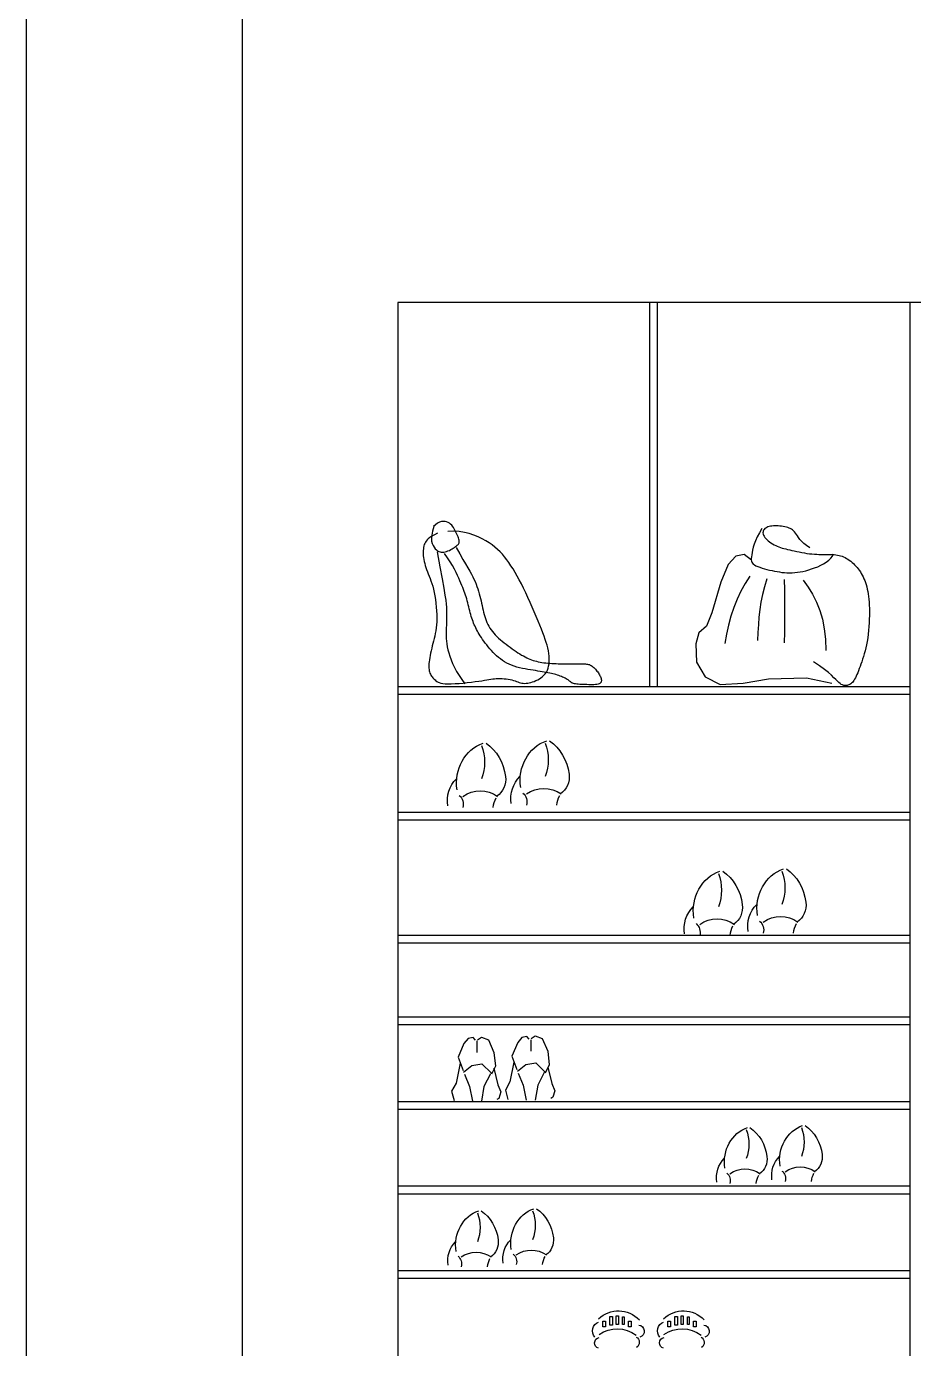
# Model space of a CAD drawing. Header units: inches. Extents: x 8.4 to 50.9, y 14.4 to 39.2.
# Drawn here: x 8.372 to 9.758, y 15.964 to 18.029 of the extents above; entities that cross this region are included whole.
import ezdxf

# ---------------------------------------------------------------- set-up
doc = ezdxf.new("R2010")
doc.units = ezdxf.units.IN
doc.header["$MEASUREMENT"] = 0
doc.layers.add('1', color=1, linetype='Continuous')
doc.layers.add('kadrbm', color=4, linetype='Continuous')

# ---------------------------------------------------------------- blocks, each defined once
blk = doc.blocks.new('kadrbm')
at = {"layer": 'kadrbm', "color": 4}
blk.add_lwpolyline([(0, 0), (0, 24.7972), (21, 24.7972), (21, 0), (0, 0)], close=True, dxfattribs=at)
blk.add_lwpolyline([(20.6631, 0.3257), (20.6631, 24.4603), (0.3369, 24.4603), (0.3369, 0.3257), (20.6631, 0.3257)], dxfattribs=at)

msp = doc.modelspace()

# ---------------------------------------------------------------- linework, layer by layer
at = {"layer": '1'}
for p, q in [((8.952, 17.5978), (8.952, 15.4978)), ((10.152, 17.5978), (8.952, 17.5978)), ((9.346, 16.9978), (9.346, 17.5978)), ((9.358, 16.9978), (9.358, 17.5978)), ((9.752, 17.5978), (9.752, 15.5578)), ((9.0086, 17.2476), (9.0063, 17.2406)), ((9.011, 17.2507), (9.0079, 17.2476)), ((9.0141, 17.253), (9.011, 17.2507)), ((9.0172, 17.2546), (9.0141, 17.253)), ((9.0202, 17.2555), (9.0172, 17.2546)), ((9.0231, 17.2558), (9.0202, 17.2555)), ((9.0259, 17.2557), (9.0231, 17.2558)), ((9.0284, 17.2551), (9.0259, 17.2557)), ((9.0307, 17.2542), (9.0284, 17.2551)), ((9.0328, 17.253), (9.0307, 17.2542)), ((9.0346, 17.2516), (9.0328, 17.253)), ((9.0363, 17.25), (9.0346, 17.2516)), ((9.0377, 17.2482), (9.0363, 17.25)), ((9.039, 17.2463), (9.0377, 17.2482)), ((9.0402, 17.2443), (9.039, 17.2463)), ((9.0413, 17.2422), (9.0402, 17.2443)), ((9.5211, 17.2449), (9.517, 17.238)), ((9.5245, 17.2434), (9.5237, 17.2422)), ((9.5256, 17.2445), (9.5245, 17.2434)), ((9.527, 17.2455), (9.5256, 17.2445)), ((9.5285, 17.2464), (9.527, 17.2455)), ((9.5302, 17.2471), (9.5285, 17.2464)), ((9.5322, 17.2477), (9.5302, 17.2471)), ((9.5342, 17.2482), (9.5322, 17.2477)), ((9.5365, 17.2485), (9.5342, 17.2482)), ((9.5389, 17.2488), (9.5365, 17.2485)), ((9.5414, 17.2489), (9.5389, 17.2488)), ((9.5439, 17.2488), (9.5414, 17.2489)), ((9.5466, 17.2487), (9.5439, 17.2488)), ((9.5492, 17.2485), (9.5466, 17.2487)), ((9.5518, 17.2482), (9.5492, 17.2485)), ((9.5544, 17.2478), (9.5518, 17.2482)), ((9.5569, 17.2473), (9.5544, 17.2478)), ((9.5592, 17.2467), (9.5569, 17.2473)), ((9.5614, 17.2461), (9.5592, 17.2467)), ((9.5635, 17.2454), (9.5614, 17.2461)), ((9.5654, 17.2445), (9.5635, 17.2454)), ((9.5672, 17.2435), (9.5654, 17.2445)), ((9.5689, 17.2424), (9.5672, 17.2435)), ((8.9951, 17.2233), (8.9942, 17.2215)), ((8.9962, 17.2251), (8.9951, 17.2233)), ((8.9977, 17.2268), (8.9962, 17.2251)), ((8.9996, 17.2286), (8.9977, 17.2268)), ((9.0021, 17.2305), (8.9996, 17.2286)), ((9.0053, 17.2326), (9.0021, 17.2305)), ((9.005, 17.2345), (9.0046, 17.2293)), ((9.0046, 17.2293), (9.0049, 17.2248)), ((9.0049, 17.2248), (9.0058, 17.2211)), ((9.0063, 17.2406), (9.005, 17.2345)), ((9.0093, 17.2349), (9.0053, 17.2326)), ((9.0142, 17.2376), (9.0093, 17.2349)), ((9.0395, 17.2403), (9.0305, 17.2401)), ((9.048, 17.2398), (9.0395, 17.2403)), ((9.0424, 17.2401), (9.0413, 17.2422)), ((9.0434, 17.238), (9.0424, 17.2401)), ((9.0444, 17.2359), (9.0434, 17.238)), ((9.0454, 17.2338), (9.0444, 17.2359)), ((9.0462, 17.2318), (9.0454, 17.2338)), ((9.047, 17.2299), (9.0462, 17.2318)), ((9.0476, 17.2282), (9.047, 17.2299)), ((9.048, 17.2265), (9.0476, 17.2282)), ((9.0476, 17.2214), (9.048, 17.2225)), ((9.0561, 17.2386), (9.048, 17.2398)), ((9.0482, 17.225), (9.048, 17.2265)), ((9.048, 17.2225), (9.0482, 17.2237)), ((9.0482, 17.2237), (9.0482, 17.225)), ((9.0637, 17.2367), (9.0561, 17.2386)), ((9.0708, 17.2344), (9.0637, 17.2367)), ((9.0775, 17.2317), (9.0708, 17.2344)), ((9.0837, 17.2287), (9.0775, 17.2317)), ((9.0894, 17.2256), (9.0837, 17.2287)), ((9.0946, 17.2223), (9.0894, 17.2256)), ((9.0994, 17.219), (9.0946, 17.2223)), ((9.511, 17.2257), (9.509, 17.2204)), ((9.5136, 17.2316), (9.511, 17.2257)), ((9.517, 17.238), (9.5136, 17.2316)), ((9.5228, 17.2393), (9.5227, 17.2377)), ((9.5227, 17.2377), (9.5229, 17.2361)), ((9.5231, 17.2408), (9.5228, 17.2393)), ((9.5229, 17.2361), (9.5235, 17.2344)), ((9.5237, 17.2422), (9.5231, 17.2408)), ((9.5235, 17.2344), (9.5243, 17.2326)), ((9.5243, 17.2326), (9.5254, 17.2308)), ((9.5254, 17.2308), (9.5269, 17.229)), ((9.5269, 17.229), (9.5286, 17.2273)), ((9.5286, 17.2273), (9.5306, 17.2255)), ((9.5306, 17.2255), (9.5328, 17.2238)), ((9.5328, 17.2238), (9.5351, 17.2222)), ((9.5351, 17.2222), (9.5375, 17.2206)), ((9.5705, 17.241), (9.5689, 17.2424)), ((9.5721, 17.2394), (9.5705, 17.241)), ((9.5736, 17.2376), (9.5721, 17.2394)), ((9.575, 17.2354), (9.5736, 17.2376)), ((9.5766, 17.2331), (9.575, 17.2354)), ((9.5784, 17.2305), (9.5766, 17.2331)), ((9.5805, 17.2276), (9.5784, 17.2305)), ((9.5832, 17.2246), (9.5805, 17.2276)), ((9.5865, 17.2214), (9.5832, 17.2246)), ((8.9918, 17.2103), (8.9917, 17.2077)), ((8.9917, 17.2077), (8.9917, 17.205)), ((8.9917, 17.205), (8.9919, 17.2022)), ((8.992, 17.2128), (8.9918, 17.2103)), ((8.9919, 17.2022), (8.9923, 17.1993)), ((8.9923, 17.2151), (8.992, 17.2128)), ((8.9928, 17.2174), (8.9923, 17.2151)), ((8.9934, 17.2195), (8.9928, 17.2174)), ((8.9942, 17.2215), (8.9934, 17.2195)), ((9.0058, 17.2211), (9.0072, 17.218)), ((9.0072, 17.218), (9.0088, 17.2154)), ((9.0088, 17.2154), (9.0106, 17.2132)), ((9.0106, 17.2132), (9.0124, 17.2115)), ((9.0124, 17.2115), (9.0143, 17.2101)), ((9.0136, 17.2081), (9.018, 17.1846)), ((9.0143, 17.2101), (9.0162, 17.209)), ((9.0162, 17.209), (9.0181, 17.2082)), ((9.0181, 17.2082), (9.02, 17.2078)), ((9.02, 17.2078), (9.022, 17.2076)), ((9.022, 17.2076), (9.0241, 17.2078)), ((9.0241, 17.2078), (9.0261, 17.2082)), ((9.0297, 17.1989), (9.0249, 17.2055)), ((9.0261, 17.2082), (9.0283, 17.2088)), ((9.0283, 17.2088), (9.0305, 17.2096)), ((9.0305, 17.2096), (9.0326, 17.2106)), ((9.0326, 17.2106), (9.0347, 17.2117)), ((9.0347, 17.2117), (9.0368, 17.2129)), ((9.0368, 17.2129), (9.0388, 17.2141)), ((9.0388, 17.2141), (9.0406, 17.2153)), ((9.0406, 17.2153), (9.0423, 17.2164)), ((9.0423, 17.2164), (9.0437, 17.2175)), ((9.0431, 17.215), (9.049, 17.205)), ((9.0437, 17.2175), (9.045, 17.2185)), ((9.045, 17.2185), (9.0461, 17.2194)), ((9.0461, 17.2194), (9.0469, 17.2204)), ((9.0469, 17.2204), (9.0476, 17.2214)), ((9.049, 17.205), (9.0539, 17.1965)), ((9.1039, 17.2156), (9.0994, 17.219)), ((9.108, 17.212), (9.1039, 17.2156)), ((9.1118, 17.2083), (9.108, 17.212)), ((9.1155, 17.2044), (9.1118, 17.2083)), ((9.1189, 17.2003), (9.1155, 17.2044)), ((9.4803, 17.2015), (9.4682, 17.1885)), ((9.4933, 17.2041), (9.4803, 17.2015)), ((9.5046, 17.1954), (9.4933, 17.2041)), ((9.505, 17.2037), (9.5046, 17.2007)), ((9.5056, 17.2072), (9.505, 17.2037)), ((9.5064, 17.2111), (9.5056, 17.2072)), ((9.5075, 17.2155), (9.5064, 17.2111)), ((9.509, 17.2204), (9.5075, 17.2155)), ((9.5375, 17.2206), (9.54, 17.2192)), ((9.54, 17.2192), (9.5425, 17.218)), ((9.5425, 17.218), (9.545, 17.2169)), ((9.545, 17.2169), (9.5475, 17.2159)), ((9.5475, 17.2159), (9.55, 17.215)), ((9.55, 17.215), (9.5526, 17.2142)), ((9.5526, 17.2142), (9.5553, 17.2135)), ((9.5553, 17.2135), (9.5582, 17.2128)), ((9.5582, 17.2128), (9.5612, 17.2121)), ((9.5612, 17.2121), (9.5644, 17.2113)), ((9.5644, 17.2113), (9.5679, 17.2105)), ((9.5679, 17.2105), (9.5716, 17.2097)), ((9.5716, 17.2097), (9.5754, 17.2089)), ((9.5754, 17.2089), (9.5794, 17.2081)), ((9.5794, 17.2081), (9.5834, 17.2073)), ((9.5834, 17.2073), (9.5874, 17.2066)), ((9.5906, 17.218), (9.5865, 17.2214)), ((9.5874, 17.2066), (9.5914, 17.2059)), ((9.5957, 17.2145), (9.5906, 17.218)), ((9.5914, 17.2059), (9.5954, 17.2054)), ((9.5954, 17.2054), (9.5992, 17.205)), ((9.5992, 17.205), (9.603, 17.2046)), ((9.603, 17.2046), (9.6066, 17.2044)), ((9.6066, 17.2044), (9.6101, 17.2043)), ((9.6101, 17.2043), (9.6135, 17.2042)), ((9.6135, 17.2042), (9.6168, 17.2041)), ((9.6168, 17.2041), (9.6199, 17.2041)), ((9.6199, 17.2041), (9.623, 17.2041)), ((9.623, 17.2041), (9.6259, 17.2041)), ((9.6259, 17.2041), (9.6287, 17.2041)), ((9.6287, 17.2041), (9.6314, 17.204)), ((9.6287, 17.1982), (9.6312, 17.2015)), ((9.6312, 17.2015), (9.633, 17.205)), ((9.6314, 17.204), (9.6341, 17.2039)), ((9.6341, 17.2039), (9.6366, 17.2036)), ((9.6366, 17.2036), (9.6391, 17.2033)), ((9.6391, 17.2033), (9.6415, 17.2028)), ((9.6415, 17.2028), (9.6439, 17.2022)), ((9.6439, 17.2022), (9.6463, 17.2014)), ((9.6463, 17.2014), (9.6487, 17.2005)), ((8.9923, 17.1993), (8.9928, 17.1964)), ((8.9928, 17.1964), (8.9934, 17.1934)), ((8.9934, 17.1934), (8.9941, 17.1903)), ((8.9941, 17.1903), (8.995, 17.1871)), ((8.995, 17.1871), (8.996, 17.1839)), ((8.996, 17.1839), (8.9971, 17.1806)), ((8.9971, 17.1806), (8.9983, 17.1773)), ((9.018, 17.1846), (9.0214, 17.166)), ((9.0339, 17.1926), (9.0297, 17.1989)), ((9.0374, 17.1868), (9.0339, 17.1926)), ((9.0405, 17.1812), (9.0374, 17.1868)), ((9.0431, 17.1761), (9.0405, 17.1812)), ((9.0539, 17.1965), (9.0581, 17.1893)), ((9.0581, 17.1893), (9.0617, 17.1832)), ((9.0617, 17.1832), (9.0646, 17.178)), ((9.1223, 17.196), (9.1189, 17.2003)), ((9.1256, 17.1915), (9.1223, 17.196)), ((9.1289, 17.1866), (9.1256, 17.1915)), ((9.1321, 17.1815), (9.1289, 17.1866)), ((9.1354, 17.1762), (9.1321, 17.1815)), ((9.4682, 17.1885), (9.4569, 17.1607)), ((9.5044, 17.1981), (9.5043, 17.1959)), ((9.5043, 17.1959), (9.5046, 17.1939)), ((9.5046, 17.2007), (9.5044, 17.1981)), ((9.5046, 17.1939), (9.5052, 17.1922)), ((9.5052, 17.1922), (9.5061, 17.1906)), ((9.5061, 17.1906), (9.5075, 17.1892)), ((9.5075, 17.1892), (9.5094, 17.1879)), ((9.5094, 17.1879), (9.5117, 17.1866)), ((9.5117, 17.1866), (9.5146, 17.1854)), ((9.5146, 17.1854), (9.5178, 17.1842)), ((9.5178, 17.1842), (9.5213, 17.183)), ((9.5213, 17.183), (9.525, 17.1819)), ((9.525, 17.1819), (9.5289, 17.1808)), ((9.5289, 17.1808), (9.5329, 17.1798)), ((9.5941, 17.18), (9.5987, 17.1815)), ((9.5987, 17.1815), (9.6034, 17.1832)), ((9.6034, 17.1832), (9.6082, 17.1851)), ((9.6082, 17.1851), (9.6129, 17.1873)), ((9.6129, 17.1873), (9.6174, 17.1897)), ((9.6174, 17.1897), (9.6216, 17.1923)), ((9.6216, 17.1923), (9.6254, 17.1952)), ((9.6254, 17.1952), (9.6287, 17.1982)), ((9.6487, 17.2005), (9.651, 17.1994)), ((9.651, 17.1994), (9.6532, 17.1981)), ((9.6532, 17.1981), (9.6555, 17.1967)), ((9.6555, 17.1967), (9.6576, 17.1952)), ((9.6576, 17.1952), (9.6598, 17.1935)), ((9.6598, 17.1935), (9.6619, 17.1918)), ((9.6619, 17.1918), (9.6639, 17.19)), ((9.6639, 17.19), (9.6659, 17.188)), ((9.6659, 17.188), (9.6678, 17.186)), ((9.6678, 17.186), (9.6696, 17.1839)), ((9.6696, 17.1839), (9.6714, 17.1817)), ((9.6714, 17.1817), (9.6731, 17.1794)), ((8.9983, 17.1773), (8.9996, 17.1739)), ((8.9996, 17.1739), (9.001, 17.1704)), ((9.001, 17.1704), (9.0024, 17.1667)), ((9.0024, 17.1667), (9.0038, 17.1629)), ((9.0038, 17.1629), (9.0052, 17.1588)), ((9.0214, 17.166), (9.024, 17.1516)), ((9.0454, 17.1713), (9.0431, 17.1761)), ((9.0474, 17.1669), (9.0454, 17.1713)), ((9.0491, 17.1628), (9.0474, 17.1669)), ((9.0507, 17.1591), (9.0491, 17.1628)), ((9.0646, 17.178), (9.0671, 17.1735)), ((9.0671, 17.1735), (9.0692, 17.1694)), ((9.0692, 17.1694), (9.071, 17.1655)), ((9.071, 17.1655), (9.0727, 17.1617)), ((9.0727, 17.1617), (9.0743, 17.1579)), ((9.1386, 17.1705), (9.1354, 17.1762)), ((9.1419, 17.1644), (9.1386, 17.1705)), ((9.1452, 17.1581), (9.1419, 17.1644)), ((9.4569, 17.1607), (9.443, 17.113)), ((9.502, 17.1703), (9.4946, 17.1589)), ((9.5289, 17.1659), (9.5248, 17.1535)), ((9.5329, 17.1798), (9.5368, 17.1789)), ((9.5368, 17.1789), (9.5408, 17.1781)), ((9.5408, 17.1781), (9.5446, 17.1774)), ((9.5446, 17.1774), (9.5485, 17.1768)), ((9.5485, 17.1768), (9.5523, 17.1762)), ((9.5523, 17.1762), (9.5562, 17.1759)), ((9.5558, 17.1651), (9.5561, 17.1489)), ((9.5562, 17.1759), (9.5601, 17.1756)), ((9.5601, 17.1756), (9.564, 17.1755)), ((9.564, 17.1755), (9.5681, 17.1756)), ((9.5681, 17.1756), (9.5722, 17.1759)), ((9.5722, 17.1759), (9.5764, 17.1763)), ((9.5764, 17.1763), (9.5807, 17.1769)), ((9.5807, 17.1769), (9.5851, 17.1778)), ((9.5851, 17.1778), (9.5895, 17.1788)), ((9.5853, 17.1642), (9.5933, 17.1533)), ((9.5895, 17.1788), (9.5941, 17.18)), ((9.6731, 17.1794), (9.6748, 17.177)), ((9.6748, 17.177), (9.6763, 17.1745)), ((9.6763, 17.1745), (9.6778, 17.1719)), ((9.6778, 17.1719), (9.6792, 17.1692)), ((9.6792, 17.1692), (9.6805, 17.1663)), ((9.6805, 17.1663), (9.6817, 17.1634)), ((9.6817, 17.1634), (9.6829, 17.1603)), ((9.6829, 17.1603), (9.6839, 17.1571)), ((9.0052, 17.1588), (9.0066, 17.1545)), ((9.0066, 17.1545), (9.0078, 17.1498)), ((9.0078, 17.1498), (9.009, 17.1449)), ((9.009, 17.1449), (9.01, 17.1395)), ((9.01, 17.1395), (9.0109, 17.1338)), ((9.024, 17.1516), (9.0258, 17.1407)), ((9.0258, 17.1407), (9.027, 17.1326)), ((9.0522, 17.1556), (9.0507, 17.1591)), ((9.0535, 17.1524), (9.0522, 17.1556)), ((9.0548, 17.1494), (9.0535, 17.1524)), ((9.0559, 17.1464), (9.0548, 17.1494)), ((9.057, 17.1436), (9.0559, 17.1464)), ((9.058, 17.1407), (9.057, 17.1436)), ((9.0589, 17.1378), (9.058, 17.1407)), ((9.0743, 17.1579), (9.0757, 17.1541)), ((9.0757, 17.1541), (9.077, 17.1503)), ((9.077, 17.1503), (9.0782, 17.1466)), ((9.0782, 17.1466), (9.0793, 17.1429)), ((9.0793, 17.1429), (9.0803, 17.1391)), ((9.1486, 17.1513), (9.1452, 17.1581)), ((9.152, 17.1443), (9.1486, 17.1513)), ((9.1554, 17.1369), (9.152, 17.1443)), ((9.488, 17.1469), (9.4821, 17.1344)), ((9.4946, 17.1589), (9.488, 17.1469)), ((9.5217, 17.1415), (9.5193, 17.1298)), ((9.5248, 17.1535), (9.5217, 17.1415)), ((9.5561, 17.1489), (9.5563, 17.1362)), ((9.5933, 17.1533), (9.6003, 17.1419)), ((9.6003, 17.1419), (9.6064, 17.1298)), ((9.6839, 17.1571), (9.6849, 17.1537)), ((9.6849, 17.1537), (9.6857, 17.1502)), ((9.6857, 17.1502), (9.6865, 17.1465)), ((9.6865, 17.1465), (9.6872, 17.1425)), ((9.6872, 17.1425), (9.6877, 17.1384)), ((9.0109, 17.1338), (9.0116, 17.128)), ((9.0116, 17.128), (9.0122, 17.122)), ((9.0122, 17.122), (9.0126, 17.1161)), ((9.027, 17.1326), (9.0278, 17.1265)), ((9.0278, 17.1265), (9.0282, 17.1218)), ((9.0282, 17.1218), (9.0283, 17.1178)), ((9.0598, 17.1349), (9.0589, 17.1378)), ((9.0606, 17.1318), (9.0598, 17.1349)), ((9.0614, 17.1287), (9.0606, 17.1318)), ((9.0622, 17.1255), (9.0614, 17.1287)), ((9.063, 17.1223), (9.0622, 17.1255)), ((9.0637, 17.1192), (9.063, 17.1223)), ((9.0645, 17.1161), (9.0637, 17.1192)), ((9.0803, 17.1391), (9.0813, 17.1354)), ((9.0813, 17.1354), (9.0822, 17.1318)), ((9.0822, 17.1318), (9.083, 17.1281)), ((9.083, 17.1281), (9.0838, 17.1245)), ((9.0838, 17.1245), (9.0846, 17.1209)), ((9.0846, 17.1209), (9.0853, 17.1174)), ((9.1588, 17.1294), (9.1554, 17.1369)), ((9.1621, 17.1219), (9.1588, 17.1294)), ((9.1653, 17.1145), (9.1621, 17.1219)), ((9.477, 17.1214), (9.4725, 17.1079)), ((9.4821, 17.1344), (9.477, 17.1214)), ((9.5193, 17.1298), (9.5176, 17.1181)), ((9.5563, 17.1362), (9.5564, 17.1257)), ((9.5564, 17.1257), (9.5564, 17.1163)), ((9.6064, 17.1298), (9.6115, 17.1169)), ((9.6877, 17.1384), (9.6882, 17.1341)), ((9.6882, 17.1341), (9.6886, 17.1296)), ((9.6886, 17.1296), (9.6888, 17.1248)), ((9.6888, 17.1248), (9.689, 17.1198)), ((9.689, 17.1198), (9.689, 17.1145)), ((9.0128, 17.0991), (9.0124, 17.0941)), ((9.0126, 17.1161), (9.0128, 17.1102)), ((9.0128, 17.1102), (9.0129, 17.1045)), ((9.0129, 17.1045), (9.0128, 17.0991)), ((9.0283, 17.1016), (9.0282, 17.0975)), ((9.0283, 17.1178), (9.0284, 17.1138)), ((9.0284, 17.1057), (9.0283, 17.1016)), ((9.0284, 17.1138), (9.0284, 17.1097)), ((9.0284, 17.1097), (9.0284, 17.1057)), ((9.0653, 17.1132), (9.0645, 17.1161)), ((9.0661, 17.1103), (9.0653, 17.1132)), ((9.0669, 17.1075), (9.0661, 17.1103)), ((9.0677, 17.1048), (9.0669, 17.1075)), ((9.0686, 17.1021), (9.0677, 17.1048)), ((9.0696, 17.0995), (9.0686, 17.1021)), ((9.0706, 17.097), (9.0696, 17.0995)), ((9.0853, 17.1174), (9.0862, 17.114)), ((9.0862, 17.114), (9.087, 17.1106)), ((9.087, 17.1106), (9.088, 17.1073)), ((9.088, 17.1073), (9.089, 17.1041)), ((9.089, 17.1041), (9.0901, 17.101)), ((9.0901, 17.101), (9.0914, 17.0979)), ((9.1685, 17.1072), (9.1653, 17.1145)), ((9.1714, 17.1002), (9.1685, 17.1072)), ((9.1741, 17.0936), (9.1714, 17.1002)), ((9.443, 17.113), (9.4344, 17.0922)), ((9.4725, 17.1079), (9.4687, 17.094)), ((9.5164, 17.1064), (9.5155, 17.0946)), ((9.5176, 17.1181), (9.5164, 17.1064)), ((9.5564, 17.1068), (9.5563, 17.096)), ((9.5564, 17.1163), (9.5564, 17.1068)), ((9.6115, 17.1169), (9.6155, 17.1031)), ((9.6155, 17.1031), (9.6184, 17.0881)), ((9.6888, 17.1032), (9.6885, 17.0973)), ((9.689, 17.1089), (9.6888, 17.1032)), ((9.689, 17.1145), (9.689, 17.1089)), ((9.0105, 17.0808), (9.0097, 17.0768)), ((9.0113, 17.085), (9.0105, 17.0808)), ((9.0119, 17.0894), (9.0113, 17.085)), ((9.0124, 17.0941), (9.0119, 17.0894)), ((9.0279, 17.0894), (9.0278, 17.0853)), ((9.0278, 17.0853), (9.0278, 17.0813)), ((9.0278, 17.0813), (9.0278, 17.0772)), ((9.028, 17.0935), (9.0279, 17.0894)), ((9.0282, 17.0975), (9.028, 17.0935)), ((9.0716, 17.0945), (9.0706, 17.097)), ((9.0727, 17.092), (9.0716, 17.0945)), ((9.0739, 17.0896), (9.0727, 17.092)), ((9.0751, 17.0871), (9.0739, 17.0896)), ((9.0765, 17.0846), (9.0751, 17.0871)), ((9.0779, 17.0821), (9.0765, 17.0846)), ((9.0794, 17.0795), (9.0779, 17.0821)), ((9.081, 17.0769), (9.0794, 17.0795)), ((9.0914, 17.0979), (9.0928, 17.0949)), ((9.0928, 17.0949), (9.0943, 17.092)), ((9.0943, 17.092), (9.0959, 17.0892)), ((9.0959, 17.0892), (9.0978, 17.0865)), ((9.0978, 17.0865), (9.0998, 17.0838)), ((9.0998, 17.0838), (9.102, 17.0811)), ((9.102, 17.0811), (9.1044, 17.0785)), ((9.1044, 17.0785), (9.107, 17.076)), ((9.1766, 17.0875), (9.1741, 17.0936)), ((9.1788, 17.0818), (9.1766, 17.0875)), ((9.1807, 17.0765), (9.1788, 17.0818)), ((9.4222, 17.0818), (9.4179, 17.0645)), ((9.4344, 17.0922), (9.4222, 17.0818)), ((9.4655, 17.0798), (9.463, 17.0653)), ((9.4687, 17.094), (9.4655, 17.0798)), ((9.5148, 17.0824), (9.5141, 17.0697)), ((9.5155, 17.0946), (9.5148, 17.0824)), ((9.5561, 17.0829), (9.5558, 17.0662)), ((9.5563, 17.096), (9.5561, 17.0829)), ((9.6184, 17.0881), (9.6202, 17.0718)), ((9.687, 17.0796), (9.6863, 17.0739)), ((9.6877, 17.0854), (9.687, 17.0796)), ((9.6882, 17.0914), (9.6877, 17.0854)), ((9.6885, 17.0973), (9.6882, 17.0914)), ((9.0051, 17.0576), (9.0042, 17.0538)), ((9.006, 17.0614), (9.0051, 17.0576)), ((9.0069, 17.0652), (9.006, 17.0614)), ((9.0078, 17.069), (9.0069, 17.0652)), ((9.0088, 17.0729), (9.0078, 17.069)), ((9.0097, 17.0768), (9.0088, 17.0729)), ((9.0278, 17.0772), (9.0279, 17.0731)), ((9.0279, 17.0731), (9.0282, 17.0689)), ((9.0282, 17.0689), (9.0287, 17.0646)), ((9.0287, 17.0646), (9.0294, 17.0601)), ((9.0294, 17.0601), (9.0304, 17.0554)), ((9.0828, 17.0743), (9.081, 17.0769)), ((9.0846, 17.0715), (9.0828, 17.0743)), ((9.0866, 17.0687), (9.0846, 17.0715)), ((9.0887, 17.0658), (9.0866, 17.0687)), ((9.091, 17.0629), (9.0887, 17.0658)), ((9.0933, 17.0599), (9.091, 17.0629)), ((9.0957, 17.057), (9.0933, 17.0599)), ((9.0983, 17.0541), (9.0957, 17.057)), ((9.107, 17.076), (9.1096, 17.0735)), ((9.1096, 17.0735), (9.1124, 17.071)), ((9.1124, 17.071), (9.1153, 17.0686)), ((9.1153, 17.0686), (9.1183, 17.0662)), ((9.1183, 17.0662), (9.1214, 17.0639)), ((9.1214, 17.0639), (9.1244, 17.0615)), ((9.1244, 17.0615), (9.1275, 17.0592)), ((9.1275, 17.0592), (9.1306, 17.057)), ((9.1306, 17.057), (9.1337, 17.0548)), ((9.1825, 17.0716), (9.1807, 17.0765)), ((9.184, 17.0669), (9.1825, 17.0716)), ((9.1853, 17.0624), (9.184, 17.0669)), ((9.1864, 17.0581), (9.1853, 17.0624)), ((9.1873, 17.0538), (9.1864, 17.0581)), ((9.4179, 17.0645), (9.4187, 17.0358)), ((9.6202, 17.0718), (9.6208, 17.0541)), ((9.6834, 17.0582), (9.6822, 17.0535)), ((9.6845, 17.0631), (9.6834, 17.0582)), ((9.6854, 17.0684), (9.6845, 17.0631)), ((9.6863, 17.0739), (9.6854, 17.0684)), ((9.0011, 17.0367), (9.0008, 17.0338)), ((9.0016, 17.0398), (9.0011, 17.0367)), ((9.0021, 17.0431), (9.0016, 17.0398)), ((9.0027, 17.0465), (9.0021, 17.0431)), ((9.0034, 17.0501), (9.0027, 17.0465)), ((9.0042, 17.0538), (9.0034, 17.0501)), ((9.0304, 17.0554), (9.0317, 17.0504)), ((9.0317, 17.0504), (9.0333, 17.0451)), ((9.0333, 17.0451), (9.0353, 17.0395)), ((9.0353, 17.0395), (9.0377, 17.0337)), ((9.1009, 17.0513), (9.0983, 17.0541)), ((9.1037, 17.0485), (9.1009, 17.0513)), ((9.1065, 17.0458), (9.1037, 17.0485)), ((9.1094, 17.0433), (9.1065, 17.0458)), ((9.1125, 17.0409), (9.1094, 17.0433)), ((9.1157, 17.0386), (9.1125, 17.0409)), ((9.119, 17.0365), (9.1157, 17.0386)), ((9.1225, 17.0345), (9.119, 17.0365)), ((9.1337, 17.0548), (9.1368, 17.0527)), ((9.1368, 17.0527), (9.1398, 17.0507)), ((9.1398, 17.0507), (9.1427, 17.0489)), ((9.1427, 17.0489), (9.1455, 17.0471)), ((9.1455, 17.0471), (9.1483, 17.0456)), ((9.1483, 17.0456), (9.1509, 17.0441)), ((9.1509, 17.0441), (9.1535, 17.0428)), ((9.1535, 17.0428), (9.156, 17.0417)), ((9.156, 17.0417), (9.1586, 17.0406)), ((9.1586, 17.0406), (9.1611, 17.0397)), ((9.1611, 17.0397), (9.1636, 17.0388)), ((9.1636, 17.0388), (9.1662, 17.038)), ((9.1662, 17.038), (9.1689, 17.0373)), ((9.1689, 17.0373), (9.1716, 17.0367)), ((9.1716, 17.0367), (9.1744, 17.0361)), ((9.1744, 17.0361), (9.1773, 17.0356)), ((9.188, 17.0496), (9.1873, 17.0538)), ((9.1884, 17.0454), (9.188, 17.0496)), ((9.1887, 17.0414), (9.1884, 17.0454)), ((9.1884, 17.0336), (9.1887, 17.0374)), ((9.1887, 17.0374), (9.1887, 17.0414)), ((9.6112, 17.0303), (9.6017, 17.0367)), ((9.6771, 17.0367), (9.6757, 17.0329)), ((9.6784, 17.0406), (9.6771, 17.0367)), ((9.6797, 17.0447), (9.6784, 17.0406)), ((9.681, 17.049), (9.6797, 17.0447)), ((9.6822, 17.0535), (9.681, 17.049)), ((9.0007, 17.0312), (9.0006, 17.0287)), ((9.0006, 17.0287), (9.0007, 17.0264)), ((9.0008, 17.0338), (9.0007, 17.0312)), ((9.0007, 17.0264), (9.0009, 17.0243)), ((9.0009, 17.0243), (9.0013, 17.0224)), ((9.0013, 17.0224), (9.0017, 17.0206)), ((9.0017, 17.0206), (9.0023, 17.0189)), ((9.0023, 17.0189), (9.003, 17.0173)), ((9.003, 17.0173), (9.0038, 17.0158)), ((9.0038, 17.0158), (9.0047, 17.0143)), ((9.0377, 17.0337), (9.0406, 17.0277)), ((9.0406, 17.0277), (9.0439, 17.0215)), ((9.0439, 17.0215), (9.0477, 17.0152)), ((9.1261, 17.0327), (9.1225, 17.0345)), ((9.1299, 17.0311), (9.1261, 17.0327)), ((9.1339, 17.0297), (9.1299, 17.0311)), ((9.1381, 17.0284), (9.1339, 17.0297)), ((9.1424, 17.0273), (9.1381, 17.0284)), ((9.1467, 17.0263), (9.1424, 17.0273)), ((9.151, 17.0254), (9.1467, 17.0263)), ((9.1552, 17.0246), (9.151, 17.0254)), ((9.1594, 17.0239), (9.1552, 17.0246)), ((9.1634, 17.0233), (9.1594, 17.0239)), ((9.1672, 17.0227), (9.1634, 17.0233)), ((9.1709, 17.0221), (9.1672, 17.0227)), ((9.1743, 17.0215), (9.1709, 17.0221)), ((9.1776, 17.021), (9.1743, 17.0215)), ((9.1773, 17.0356), (9.1803, 17.0351)), ((9.1808, 17.0205), (9.1776, 17.021)), ((9.1782, 17.0134), (9.1805, 17.0155)), ((9.1803, 17.0351), (9.1833, 17.0347)), ((9.1805, 17.0155), (9.1825, 17.0179)), ((9.1838, 17.02), (9.1808, 17.0205)), ((9.1825, 17.0179), (9.1843, 17.0205)), ((9.1833, 17.0347), (9.1864, 17.0344)), ((9.1866, 17.0194), (9.1838, 17.02)), ((9.1843, 17.0205), (9.1858, 17.0234)), ((9.1858, 17.0234), (9.187, 17.0265)), ((9.1864, 17.0344), (9.1896, 17.0342)), ((9.1894, 17.0189), (9.1866, 17.0194)), ((9.187, 17.0265), (9.1878, 17.0299)), ((9.1878, 17.0299), (9.1884, 17.0336)), ((9.192, 17.0183), (9.1894, 17.0189)), ((9.1896, 17.0342), (9.1928, 17.034)), ((9.1945, 17.0177), (9.192, 17.0183)), ((9.1928, 17.034), (9.1961, 17.0338)), ((9.1969, 17.0171), (9.1945, 17.0177)), ((9.1961, 17.0338), (9.1995, 17.0337)), ((9.1992, 17.0165), (9.1969, 17.0171)), ((9.2014, 17.0158), (9.1992, 17.0165)), ((9.1995, 17.0337), (9.2029, 17.0336)), ((9.2036, 17.0151), (9.2014, 17.0158)), ((9.2029, 17.0336), (9.2063, 17.0335)), ((9.2063, 17.0335), (9.2097, 17.0335)), ((9.2097, 17.0335), (9.213, 17.0335)), ((9.213, 17.0335), (9.2164, 17.0334)), ((9.2164, 17.0334), (9.2196, 17.0334)), ((9.2196, 17.0334), (9.2228, 17.0333)), ((9.2228, 17.0333), (9.2259, 17.0333)), ((9.2259, 17.0333), (9.2289, 17.0332)), ((9.2289, 17.0332), (9.2317, 17.0332)), ((9.2317, 17.0332), (9.2344, 17.0331)), ((9.2344, 17.0331), (9.2369, 17.0331)), ((9.2369, 17.0331), (9.2393, 17.0331)), ((9.2393, 17.0331), (9.2414, 17.0331)), ((9.2414, 17.0331), (9.2434, 17.0331)), ((9.2434, 17.0331), (9.2452, 17.0331)), ((9.2452, 17.0331), (9.2468, 17.033)), ((9.2468, 17.033), (9.2484, 17.0328)), ((9.2484, 17.0328), (9.2499, 17.0325)), ((9.2499, 17.0325), (9.2514, 17.0321)), ((9.2514, 17.0321), (9.2528, 17.0315)), ((9.2528, 17.0315), (9.2542, 17.0308)), ((9.2542, 17.0308), (9.2556, 17.0299)), ((9.2556, 17.0299), (9.257, 17.0288)), ((9.257, 17.0288), (9.2583, 17.0276)), ((9.2583, 17.0276), (9.2597, 17.0263)), ((9.2597, 17.0263), (9.2609, 17.025)), ((9.2609, 17.025), (9.2622, 17.0236)), ((9.2622, 17.0236), (9.2633, 17.0221)), ((9.2633, 17.0221), (9.2644, 17.0207)), ((9.2644, 17.0207), (9.2655, 17.0192)), ((9.2655, 17.0192), (9.2664, 17.0177)), ((9.2664, 17.0177), (9.2673, 17.0163)), ((9.2673, 17.0163), (9.268, 17.0148)), ((9.4187, 17.0358), (9.4326, 17.0133)), ((9.6188, 17.0246), (9.6112, 17.0303)), ((9.6249, 17.0197), (9.6188, 17.0246)), ((9.6297, 17.0154), (9.6249, 17.0197)), ((9.6695, 17.0166), (9.6683, 17.0139)), ((9.6707, 17.0195), (9.6695, 17.0166)), ((9.672, 17.0226), (9.6707, 17.0195)), ((9.6732, 17.0259), (9.672, 17.0226)), ((9.6745, 17.0293), (9.6732, 17.0259)), ((9.6757, 17.0329), (9.6745, 17.0293)), ((8.952, 16.9978), (9.752, 16.9978)), ((9.0047, 17.0143), (9.0056, 17.013)), ((9.0056, 17.013), (9.0067, 17.0117)), ((9.0067, 17.0117), (9.0079, 17.0105)), ((9.0079, 17.0105), (9.0091, 17.0093)), ((9.0091, 17.0093), (9.0103, 17.0081)), ((9.0103, 17.0081), (9.0117, 17.007)), ((9.0117, 17.007), (9.0132, 17.0059)), ((9.0132, 17.0059), (9.0149, 17.0049)), ((9.0149, 17.0049), (9.0169, 17.0041)), ((9.0169, 17.0041), (9.0194, 17.0033)), ((9.0194, 17.0033), (9.0225, 17.0027)), ((9.0225, 17.0027), (9.0261, 17.0023)), ((9.0261, 17.0023), (9.0305, 17.0021)), ((9.0305, 17.0021), (9.0357, 17.0022)), ((9.0357, 17.0022), (9.0415, 17.0024)), ((9.0415, 17.0024), (9.0477, 17.0028)), ((9.0477, 17.0152), (9.052, 17.0087)), ((9.0477, 17.0028), (9.0542, 17.0034)), ((9.052, 17.0087), (9.0569, 17.0021)), ((9.0542, 17.0034), (9.0607, 17.004)), ((9.0607, 17.004), (9.0671, 17.0047)), ((9.0671, 17.0047), (9.0731, 17.0055)), ((9.0731, 17.0055), (9.0786, 17.0062)), ((9.0786, 17.0062), (9.0834, 17.007)), ((9.0834, 17.007), (9.0875, 17.0076)), ((9.0875, 17.0076), (9.0912, 17.0083)), ((9.0912, 17.0083), (9.0945, 17.0089)), ((9.0945, 17.0089), (9.0974, 17.0094)), ((9.0974, 17.0094), (9.1003, 17.0098)), ((9.1003, 17.0098), (9.103, 17.0101)), ((9.103, 17.0101), (9.1059, 17.0103)), ((9.1059, 17.0103), (9.1089, 17.0104)), ((9.1089, 17.0104), (9.112, 17.0104)), ((9.112, 17.0104), (9.1151, 17.0103)), ((9.1151, 17.0103), (9.1183, 17.01)), ((9.1183, 17.01), (9.1215, 17.0097)), ((9.1215, 17.0097), (9.1246, 17.0093)), ((9.1246, 17.0093), (9.1276, 17.0087)), ((9.1276, 17.0087), (9.1304, 17.0081)), ((9.1304, 17.0081), (9.1329, 17.0074)), ((9.1329, 17.0074), (9.1353, 17.0066)), ((9.1353, 17.0066), (9.1375, 17.0059)), ((9.1375, 17.0059), (9.1396, 17.0051)), ((9.1396, 17.0051), (9.1417, 17.0044)), ((9.1417, 17.0044), (9.1437, 17.0038)), ((9.1437, 17.0038), (9.1458, 17.0033)), ((9.1458, 17.0033), (9.1479, 17.003)), ((9.1479, 17.003), (9.1502, 17.0028)), ((9.1502, 17.0028), (9.1525, 17.0029)), ((9.1525, 17.0029), (9.155, 17.0031)), ((9.155, 17.0031), (9.1575, 17.0036)), ((9.1575, 17.0036), (9.1601, 17.0042)), ((9.1601, 17.0042), (9.1627, 17.005)), ((9.1627, 17.005), (9.1654, 17.0059)), ((9.1654, 17.0059), (9.168, 17.0071)), ((9.168, 17.0071), (9.1707, 17.0084)), ((9.1707, 17.0084), (9.1733, 17.0098)), ((9.1733, 17.0098), (9.1758, 17.0115)), ((9.1758, 17.0115), (9.1782, 17.0134)), ((9.2056, 17.0143), (9.2036, 17.0151)), ((9.2077, 17.0135), (9.2056, 17.0143)), ((9.2096, 17.0127), (9.2077, 17.0135)), ((9.2116, 17.0118), (9.2096, 17.0127)), ((9.2134, 17.0109), (9.2116, 17.0118)), ((9.2151, 17.01), (9.2134, 17.0109)), ((9.2167, 17.0091), (9.2151, 17.01)), ((9.2181, 17.0082), (9.2167, 17.0091)), ((9.2194, 17.0073), (9.2181, 17.0082)), ((9.2205, 17.0065), (9.2194, 17.0073)), ((9.2215, 17.0058), (9.2205, 17.0065)), ((9.2223, 17.0051), (9.2215, 17.0058)), ((9.223, 17.0044), (9.2223, 17.0051)), ((9.2238, 17.0039), (9.223, 17.0044)), ((9.2246, 17.0033), (9.2238, 17.0039)), ((9.2255, 17.0029), (9.2246, 17.0033)), ((9.2267, 17.0025), (9.2255, 17.0029)), ((9.2281, 17.0021), (9.2267, 17.0025)), ((9.2298, 17.0019), (9.2281, 17.0021)), ((9.2318, 17.0016), (9.2298, 17.0019)), ((9.2341, 17.0014), (9.2318, 17.0016)), ((9.2366, 17.0013), (9.2341, 17.0014)), ((9.2392, 17.0012), (9.2366, 17.0013)), ((9.242, 17.0011), (9.2392, 17.0012)), ((9.2448, 17.001), (9.242, 17.0011)), ((9.2476, 17.0009), (9.2448, 17.001)), ((9.2505, 17.0008), (9.2476, 17.0009)), ((9.2533, 17.0008), (9.2505, 17.0008)), ((9.256, 17.0007), (9.2533, 17.0008)), ((9.2586, 17.0008), (9.256, 17.0007)), ((9.261, 17.0009), (9.2586, 17.0008)), ((9.2632, 17.0012), (9.261, 17.0009)), ((9.2651, 17.0015), (9.2632, 17.0012)), ((9.2667, 17.002), (9.2651, 17.0015)), ((9.268, 17.0027), (9.2667, 17.002)), ((9.268, 17.0148), (9.2687, 17.0134)), ((9.2689, 17.0035), (9.268, 17.0027)), ((9.2687, 17.0134), (9.2693, 17.012)), ((9.2696, 17.0045), (9.2689, 17.0035)), ((9.2693, 17.012), (9.2697, 17.0106)), ((9.27, 17.0055), (9.2696, 17.0045)), ((9.2697, 17.0106), (9.27, 17.0093)), ((9.27, 17.0093), (9.2702, 17.008)), ((9.2702, 17.0067), (9.27, 17.0055)), ((9.2702, 17.008), (9.2702, 17.0067)), ((9.4326, 17.0133), (9.456, 17.0011)), ((9.456, 17.0011), (9.4916, 17.0029)), ((9.4916, 17.0029), (9.5315, 17.0098)), ((9.5315, 17.0098), (9.5905, 17.0116)), ((9.5905, 17.0116), (9.6304, 17.0029)), ((9.6335, 17.0117), (9.6297, 17.0154)), ((9.6365, 17.0087), (9.6335, 17.0117)), ((9.6389, 17.0061), (9.6365, 17.0087)), ((9.6411, 17.004), (9.6389, 17.0061)), ((9.6431, 17.0024), (9.6411, 17.004)), ((9.6451, 17.0012), (9.6431, 17.0024)), ((9.647, 17.0003), (9.6451, 17.0012)), ((9.6488, 16.9997), (9.647, 17.0003)), ((9.6506, 16.9995), (9.6488, 16.9997)), ((9.6523, 16.9994), (9.6506, 16.9995)), ((9.654, 16.9996), (9.6523, 16.9994)), ((9.6555, 17), (9.654, 16.9996)), ((9.657, 17.0005), (9.6555, 17)), ((9.6584, 17.0012), (9.657, 17.0005)), ((9.6597, 17.002), (9.6584, 17.0012)), ((9.661, 17.003), (9.6597, 17.002)), ((9.6623, 17.0042), (9.661, 17.003)), ((9.6635, 17.0056), (9.6623, 17.0042)), ((9.6647, 17.0073), (9.6635, 17.0056)), ((9.6659, 17.0092), (9.6647, 17.0073)), ((9.6671, 17.0114), (9.6659, 17.0092)), ((9.6683, 17.0139), (9.6671, 17.0114)), ((8.952, 16.9858), (9.752, 16.9858)), ((8.952, 16.8018), (9.752, 16.8018)), ((8.952, 16.7898), (9.752, 16.7898)), ((8.952, 16.6098), (9.752, 16.6098)), ((8.952, 16.5978), (9.752, 16.5978)), ((8.952, 16.4818), (9.752, 16.4818)), ((8.952, 16.4698), (9.752, 16.4698)), ((9.0555, 16.4403), (9.0462, 16.4188)), ((9.0618, 16.448), (9.0555, 16.4403)), ((9.0696, 16.4497), (9.0618, 16.448)), ((9.0735, 16.4454), (9.0696, 16.4497)), ((9.0758, 16.4445), (9.0758, 16.4265)), ((9.0766, 16.4462), (9.0828, 16.4505)), ((9.0828, 16.4505), (9.0937, 16.4462)), ((9.0937, 16.4462), (9.1023, 16.4265)), ((9.1396, 16.442), (9.1303, 16.4206)), ((9.1459, 16.4497), (9.1396, 16.442)), ((9.1536, 16.4514), (9.1459, 16.4497)), ((9.1575, 16.4471), (9.1536, 16.4514)), ((9.1599, 16.4462), (9.1599, 16.4283)), ((9.1607, 16.448), (9.1669, 16.4522)), ((9.1669, 16.4522), (9.1778, 16.448)), ((9.1778, 16.448), (9.1864, 16.4283)), ((9.0462, 16.4188), (9.054, 16.3983)), ((9.1023, 16.4265), (9.1046, 16.4051)), ((9.1303, 16.4206), (9.1381, 16.4)), ((9.1864, 16.4283), (9.1887, 16.4068)), ((9.0493, 16.4094), (9.0431, 16.3786)), ((9.0548, 16.3957), (9.068, 16.406)), ((9.068, 16.406), (9.0836, 16.4086)), ((9.0836, 16.4086), (9.0984, 16.394)), ((9.1046, 16.4051), (9.0984, 16.3923)), ((9.1023, 16.4017), (9.1085, 16.376)), ((9.1334, 16.4111), (9.1272, 16.3803)), ((9.1389, 16.3974), (9.1521, 16.4077)), ((9.1521, 16.4077), (9.1677, 16.4103)), ((9.1677, 16.4103), (9.1825, 16.3957)), ((9.1887, 16.4068), (9.1825, 16.394)), ((9.1864, 16.4034), (9.1926, 16.3777)), ((9.0431, 16.3786), (9.0361, 16.3657)), ((9.0563, 16.3923), (9.0641, 16.3734)), ((9.0968, 16.3931), (9.0867, 16.3734)), ((9.1085, 16.376), (9.1132, 16.3649)), ((9.1272, 16.3803), (9.1202, 16.3675)), ((9.1404, 16.394), (9.1482, 16.3752)), ((9.1809, 16.3949), (9.1708, 16.3752)), ((9.1926, 16.3777), (9.1973, 16.3666)), ((9.0361, 16.3657), (9.04, 16.3512)), ((9.0641, 16.3734), (9.0688, 16.3503)), ((9.0867, 16.3734), (9.0828, 16.3503)), ((9.1132, 16.3649), (9.11, 16.3546)), ((9.1202, 16.3675), (9.1241, 16.3529)), ((9.1482, 16.3752), (9.1529, 16.352)), ((9.1708, 16.3752), (9.1669, 16.352)), ((9.1941, 16.3563), (9.191, 16.3546)), ((9.1973, 16.3666), (9.1941, 16.3563)), ((8.952, 16.3498), (9.752, 16.3498)), ((8.952, 16.3378), (9.752, 16.3378)), ((9.11, 16.3546), (9.1069, 16.3529)), ((8.952, 16.2178), (9.752, 16.2178)), ((8.952, 16.2058), (9.752, 16.2058)), ((8.952, 16.0858), (9.752, 16.0858)), ((8.952, 16.0738), (9.752, 16.0738)), ((9.2724, 16.0068), (9.2766, 16.0068)), ((9.2724, 15.9976), (9.2724, 16.0068)), ((9.2766, 16.0068), (9.2766, 15.9976)), ((9.2833, 16.0003), (9.2833, 16.0142)), ((9.2833, 16.0142), (9.2875, 16.0142)), ((9.2875, 16.0142), (9.2875, 16.0003)), ((9.2934, 16.0013), (9.2934, 16.0151)), ((9.2934, 16.0151), (9.2967, 16.0151)), ((9.2967, 16.0151), (9.2967, 16.0013)), ((9.3034, 16.0013), (9.3034, 16.0133)), ((9.3034, 16.0133), (9.306, 16.0133)), ((9.306, 16.0133), (9.306, 16.0013)), ((9.3127, 16.0068), (9.3169, 16.0068)), ((9.3127, 15.9976), (9.3127, 16.0068)), ((9.3169, 16.0068), (9.3169, 15.9976)), ((9.3739, 16.0068), (9.3781, 16.0068)), ((9.3739, 15.9976), (9.3739, 16.0068)), ((9.3781, 16.0068), (9.3781, 15.9976)), ((9.3848, 16.0003), (9.3848, 16.0142)), ((9.3848, 16.0142), (9.389, 16.0142)), ((9.389, 16.0142), (9.389, 16.0003)), ((9.3949, 16.0013), (9.3949, 16.0151)), ((9.3949, 16.0151), (9.3982, 16.0151)), ((9.3982, 16.0151), (9.3982, 16.0013)), ((9.4049, 16.0013), (9.4049, 16.0133)), ((9.4049, 16.0133), (9.4074, 16.0133)), ((9.4074, 16.0133), (9.4074, 16.0013)), ((9.4142, 16.0068), (9.4183, 16.0068)), ((9.4142, 15.9976), (9.4142, 16.0068)), ((9.4183, 16.0068), (9.4183, 15.9976)), ((9.2766, 15.9976), (9.2724, 15.9976)), ((9.2875, 16.0003), (9.2833, 16.0003)), ((9.2967, 16.0013), (9.2934, 16.0013)), ((9.306, 16.0013), (9.3034, 16.0013)), ((9.3169, 15.9976), (9.3127, 15.9976)), ((9.3781, 15.9976), (9.3739, 15.9976)), ((9.389, 16.0003), (9.3848, 16.0003)), ((9.3982, 16.0013), (9.3949, 16.0013)), ((9.4074, 16.0013), (9.4049, 16.0013)), ((9.4183, 15.9976), (9.4142, 15.9976))]:
    msp.add_line(p, q, dxfattribs=at)
at = {"layer": '1', "extrusion": (0, 0, -1)}
for centre, major_axis, start_param, end_param in [((9.2024, 16.8512), (0, 0.0651), 4.540453, 5.980051), ((9.1533, 16.8511), (0, 0.0737), 0.565363, 1.433556), ((9.103, 16.8475), (0, 0.0651), 4.540453, 5.980051), ((9.0254, 16.8798), (0, 0.0686), 1.181051, 1.960541), ((9.054, 16.8474), (0, 0.0737), 0.565363, 1.433556), ((9.1247, 16.8835), (0, 0.0686), 1.181051, 1.960541), ((9.0713, 16.8192), (0, 0.046), 4.543708, 5.559654), ((9.0923, 16.8532), (0, 0.0312), 1.433556, 2.603076), ((9.1706, 16.8229), (0, 0.046), 4.543708, 5.559654), ((9.1916, 16.8569), (0, 0.0312), 1.433556, 2.603076), ((9.0809, 16.78), (0, 0.0551), 5.712137, 6.854234), ((9.1384, 16.8177), (0, 0.0169), 0.628798, 1.869295), ((9.1802, 16.7837), (0, 0.0551), 5.712137, 6.854234), ((9.0391, 16.814), (0, 0.0169), 0.628798, 1.869295), ((9.1356, 16.8047), (0, 0.0381), 4.826646, 5.241634), ((9.2349, 16.8084), (0, 0.0381), 4.826646, 5.241634), ((9.473, 16.6475), (0, 0.0651), 4.540453, 5.980051), ((9.3954, 16.6798), (0, 0.0686), 1.181051, 1.960541), ((9.424, 16.6474), (0, 0.0737), 0.565363, 1.433556), ((9.5724, 16.6512), (0, 0.0651), 4.540453, 5.980051), ((9.4947, 16.6835), (0, 0.0686), 1.181051, 1.960541), ((9.5233, 16.6511), (0, 0.0737), 0.565363, 1.433556), ((9.4413, 16.6192), (0, 0.046), 4.543708, 5.559654), ((9.4623, 16.6532), (0, 0.0312), 1.433556, 2.603076), ((9.5406, 16.6229), (0, 0.046), 4.543708, 5.559654), ((9.5616, 16.6569), (0, 0.0312), 1.433556, 2.603076), ((9.4091, 16.614), (0, 0.0169), 0.628798, 1.869295), ((9.4509, 16.58), (0, 0.0551), 5.712137, 6.854234), ((9.5056, 16.6047), (0, 0.0381), 4.826646, 5.241634), ((9.5084, 16.6177), (0, 0.0169), 0.628798, 1.869295), ((9.5502, 16.5837), (0, 0.0551), 5.712137, 6.854234), ((9.6049, 16.6084), (0, 0.0381), 4.826646, 5.241634), ((9.5138, 16.2552), (0, 0.0565), 4.540453, 5.980051), ((9.4464, 16.2832), (0, 0.0596), 1.181051, 1.960541), ((9.4712, 16.2551), (0, 0.064), 0.565363, 1.433556), ((9.6, 16.2584), (0, 0.0565), 4.540453, 5.980051), ((9.5326, 16.2865), (0, 0.0596), 1.181051, 1.960541), ((9.5575, 16.2583), (0, 0.064), 0.565363, 1.433556), ((9.4863, 16.2307), (0, 0.0399), 4.543708, 5.559654), ((9.5045, 16.2601), (0, 0.0271), 1.433556, 2.603076), ((9.5725, 16.2339), (0, 0.0399), 4.543708, 5.559654), ((9.5907, 16.2634), (0, 0.0271), 1.433556, 2.603076), ((9.4583, 16.2261), (0, 0.0147), 0.628798, 1.869295), ((9.4945, 16.1966), (0, 0.0479), 5.712137, 6.854234), ((9.5421, 16.218), (0, 0.0331), 4.826646, 5.241634), ((9.5445, 16.2293), (0, 0.0147), 0.628798, 1.869295), ((9.5808, 16.1998), (0, 0.0479), 5.712137, 6.854234), ((9.6283, 16.2212), (0, 0.0331), 4.826646, 5.241634), ((9.0938, 16.1252), (0, 0.0565), 4.540453, 5.980051), ((9.0264, 16.1532), (0, 0.0596), 1.181051, 1.960541), ((9.0512, 16.1251), (0, 0.064), 0.565363, 1.433556), ((9.18, 16.1284), (0, 0.0565), 4.540453, 5.980051), ((9.1126, 16.1565), (0, 0.0596), 1.181051, 1.960541), ((9.1375, 16.1283), (0, 0.064), 0.565363, 1.433556), ((9.0663, 16.1007), (0, 0.0399), 4.543708, 5.559654), ((9.0845, 16.1301), (0, 0.0271), 1.433556, 2.603076), ((9.1525, 16.1039), (0, 0.0399), 4.543708, 5.559654), ((9.1707, 16.1334), (0, 0.0271), 1.433556, 2.603076), ((9.0383, 16.0961), (0, 0.0147), 0.628798, 1.869295), ((9.0745, 16.0666), (0, 0.0479), 5.712137, 6.854234), ((9.1245, 16.0993), (0, 0.0147), 0.628798, 1.869295), ((9.1608, 16.0698), (0, 0.0479), 5.712137, 6.854234), ((9.2083, 16.0912), (0, 0.0331), 4.826646, 5.241634), ((9.1221, 16.088), (0, 0.0331), 4.826646, 5.241634), ((9.2966, 15.9689), (0, 0.0538), 5.598585, 7.020405), ((9.3981, 15.9689), (0, 0.0538), 5.598585, 7.020405), ((9.2689, 15.9915), (0, 0.0139), 3.944952, 6.025842), ((9.3704, 15.9915), (0, 0.0139), 3.944952, 6.025842), ((9.2948, 15.9378), (0, 0.0571), 5.705816, 6.889538), ((9.3287, 15.991), (0, 0.00931), 6.270256, 9.23837), ((9.3963, 15.9378), (0, 0.0571), 5.705816, 6.889538), ((9.4302, 15.991), (0, 0.00931), 6.270256, 9.23837), ((9.2672, 15.9726), (0, 0.0084), 3.338989, 6.196787), ((9.321, 15.9734), (0, 0.0093), 0.40815, 2.622446), ((9.3687, 15.9726), (0, 0.0084), 3.338989, 6.196787), ((9.4225, 15.9734), (0, 0.0093), 0.40815, 2.622446)]:
    msp.add_ellipse(centre, major_axis=major_axis, ratio=0.909091, start_param=start_param, end_param=end_param, dxfattribs=at)

# ---------------------------------------------------------------- block references
at = {"layer": 'kadrbm'}
msp.add_blockref('kadrbm', (8.3718, 14.4249), dxfattribs=at)

doc.saveas('drawing.dxf')
